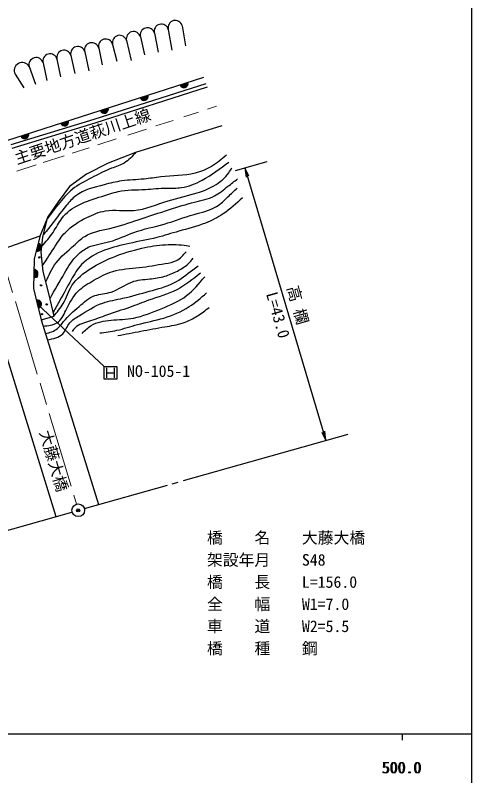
# Model space of a CAD drawing. Units: millimetres, scale not verified. Extents: x 40000 to 680000, y 20000 to 380000.
# Drawn here: x 506860 to 579000, y 198357 to 318629 of the extents above; entities that cross this region are included whole.
import ezdxf
from ezdxf.enums import TextEntityAlignment as Align

# ---------------------------------------------------------------- set-up
doc = ezdxf.new("R2010")
doc.units = ezdxf.units.MM
doc.header["$LTSCALE"] = 1000
doc.header["$PDMODE"] = 32
doc.header["$PDSIZE"] = 500
doc.linetypes.add('CHAIN', pattern=[18.5, 12, -1.5, 3.5, -1.5])
for name, color, linetype, lineweight in [('M-BGD', 7, 'Continuous', 25), ('M-BMK', 2, 'CHAIN', 13), ('M-BMK-SRVR', 3, 'Continuous', 25), ('M-STR-HTXT', 7, 'Continuous', 13), ('M-STR-STR3', 7, 'Continuous', 25), ('M-TTL-BAND', 7, 'Continuous', 25)]:
    doc.layers.add(name, color=color, linetype=linetype, lineweight=lineweight)
doc.layers.add('M-OTRS', color=6, linetype='Continuous')
doc.layers.add('M-STR-STR1', color=1, linetype='Continuous')
doc.styles.add('ＭＳ ゴシック', font='')
doc.styles.get('ＭＳ ゴシック').set_extended_font_data('MS Gothic')

# ---------------------------------------------------------------- blocks, each defined once
blk = doc.blocks.new('open_arrow')
at = {"color": 0, "linetype": 'Continuous', "lineweight": -2}
blk.add_lwpolyline([(7.5, 1.25), (0, 0), (7.5, -1.25)], dxfattribs=at)

msp = doc.modelspace()

# ---------------------------------------------------------------- linework, layer by layer
at = {"layer": 'M-BGD'}
for p, q in [((531045, 316374), (531580, 313109)), ((533243, 316962), (533750, 313788)), ((526647, 315198), (527293, 312350)), ((528846, 315786), (529464, 312784)), ((522250, 314022), (522926, 311346)), ((524449, 314610), (525205, 311482)), ((517853, 312847), (518504, 309827)), ((520051, 313434), (520620, 310776)), ((513455, 311671), (514001, 308878)), ((515654, 312259), (516280, 309393)), ((509058, 310495), (510068, 307711)), ((511257, 311083), (511858, 308308)), ((506860, 309288), (508196, 307169)), ((498913, 296722), (536668, 308822)), ((519329, 302186), (537036, 307852)), ((519509, 301613), (537219, 307281)), ((506203, 298164), (519329, 302186)), ((506387, 297592), (519509, 301613)), ((539531, 301146), (525853, 296927)), ((525853, 296927), (521555, 295256)), ((521555, 295256), (518116, 293489)), ((518116, 293489), (515442, 291531)), ((515442, 291531), (513627, 289143)), ((513627, 289143), (512003, 286755)), ((511239, 283507), (512003, 286755)), ((512003, 286755), (511430, 285322)), ((511430, 285322), (510809, 283794)), ((500566, 280157), (510787, 283739)), ((510809, 283794), (509854, 280116)), ((510953, 281167), (511239, 283507)), ((511287, 278111), (510953, 281167)), ((509854, 280116), (509759, 275436)), ((512194, 274624), (511287, 278111)), ((509759, 275436), (510045, 274099)), ((513006, 271042), (512194, 274624)), ((510045, 274099), (510953, 270469)), ((510953, 270469), (513006, 271042)), ((510953, 270469), (520020, 241238)), ((504199, 268614), (513282, 239333))]:
    msp.add_line(p, q, dxfattribs=at)
for centre in [(510665, 280327), (510242, 277273), (510947, 275910), (511839, 272902), (511088, 271352)]:
    msp.add_circle(centre, 100, dxfattribs=at)
for centre, radius, start, end in [((532144, 316668), 1138, 14.96955, 194.96955), ((527747, 315492), 1138, 14.96955, 194.96955), ((529945, 316080), 1138, 14.96955, 194.96955), ((523349, 314316), 1138, 14.96955, 194.96955), ((525548, 314904), 1138, 14.96955, 194.96955), ((518952, 313140), 1138, 14.96955, 194.96955), ((521151, 313728), 1138, 14.96955, 194.96955), ((514555, 311965), 1138, 14.96955, 194.96955), ((516753, 312553), 1138, 14.96955, 194.96955), ((510158, 310789), 1138, 14.96955, 194.96955), ((512356, 311377), 1138, 14.96955, 194.96955), ((507959, 309892), 1254, 28.76765, 208.76765), ((533522, 307814), 650, 197.76945, 17.76945), ((533522, 307814), 600, 197.76945, 17.76945), ((533522, 307814), 550, 197.76945, 17.76945), ((533522, 307814), 500, 197.76945, 17.76945), ((533522, 307814), 450, 197.76945, 17.76945), ((533522, 307814), 400, 197.76945, 17.76945), ((533522, 307814), 350, 197.76945, 17.76945), ((533522, 307814), 300, 197.76945, 17.76945), ((533522, 307814), 250, 197.76945, 17.76945), ((533522, 307814), 200, 197.76945, 17.76945), ((533522, 307814), 150, 197.76945, 17.76945), ((533522, 307814), 100, 197.76945, 17.76945), ((533522, 307814), 50, 197.76945, 17.76945), ((527230, 305797), 650, 197.76945, 17.76945), ((527230, 305797), 600, 197.76945, 17.76945), ((527230, 305797), 550, 197.76945, 17.76945), ((527230, 305797), 500, 197.76945, 17.76945), ((527230, 305797), 450, 197.76945, 17.76945), ((527230, 305797), 400, 197.76945, 17.76945), ((527230, 305797), 350, 197.76945, 17.76945), ((527230, 305797), 300, 197.76945, 17.76945), ((527230, 305797), 250, 197.76945, 17.76945), ((527230, 305797), 200, 197.76945, 17.76945), ((527230, 305797), 150, 197.76945, 17.76945), ((527230, 305797), 100, 197.76945, 17.76945), ((527230, 305797), 50, 197.76945, 17.76945), ((520937, 303781), 650, 197.76945, 17.76945), ((520937, 303781), 600, 197.76945, 17.76945), ((520937, 303781), 550, 197.76945, 17.76945), ((520937, 303781), 500, 197.76945, 17.76945), ((520937, 303781), 450, 197.76945, 17.76945), ((520937, 303781), 400, 197.76945, 17.76945), ((520937, 303781), 350, 197.76945, 17.76945), ((520937, 303781), 300, 197.76945, 17.76945), ((520937, 303781), 250, 197.76945, 17.76945), ((520937, 303781), 200, 197.76945, 17.76945), ((520937, 303781), 150, 197.76945, 17.76945), ((520937, 303781), 100, 197.76945, 17.76945), ((520937, 303781), 50, 197.76945, 17.76945), ((514644, 301764), 650, 197.76945, 17.76945), ((514644, 301764), 600, 197.76945, 17.76945), ((514644, 301764), 550, 197.76945, 17.76945), ((514644, 301764), 500, 197.76945, 17.76945), ((514644, 301764), 450, 197.76945, 17.76945), ((514644, 301764), 400, 197.76945, 17.76945), ((514644, 301764), 350, 197.76945, 17.76945), ((514644, 301764), 300, 197.76945, 17.76945), ((514644, 301764), 250, 197.76945, 17.76945), ((514644, 301764), 200, 197.76945, 17.76945), ((514644, 301764), 150, 197.76945, 17.76945), ((514644, 301764), 100, 197.76945, 17.76945), ((514644, 301764), 50, 197.76945, 17.76945), ((508352, 299747), 650, 197.76945, 17.76945), ((508352, 299747), 600, 197.76945, 17.76945), ((508352, 299747), 550, 197.76945, 17.76945), ((508352, 299747), 500, 197.76945, 17.76945), ((508352, 299747), 450, 197.76945, 17.76945), ((508352, 299747), 400, 197.76945, 17.76945), ((508352, 299747), 350, 197.76945, 17.76945), ((508352, 299747), 300, 197.76945, 17.76945), ((508352, 299747), 250, 197.76945, 17.76945), ((508352, 299747), 200, 197.76945, 17.76945), ((508352, 299747), 150, 197.76945, 17.76945), ((508352, 299747), 100, 197.76945, 17.76945), ((508352, 299747), 50, 197.76945, 17.76945), ((510332, 281955), 650, 255.43972, 75.43972), ((510332, 281955), 600, 255.43972, 75.43972), ((510332, 281955), 550, 255.43972, 75.43972), ((510332, 281955), 500, 255.43972, 75.43972), ((510332, 281955), 450, 255.43972, 75.43972), ((510332, 281955), 400, 255.43972, 75.43972), ((510332, 281955), 350, 255.43972, 75.43972), ((510332, 281955), 300, 255.43972, 75.43972), ((510332, 281955), 250, 255.43972, 75.43972), ((510332, 281955), 200, 255.43972, 75.43972), ((510332, 281955), 150, 255.43972, 75.43972), ((510332, 281955), 100, 255.43972, 75.43972), ((510332, 281955), 50, 255.43972, 75.43972), ((509806, 277776), 650, 268.83086, 88.83086), ((509806, 277776), 600, 268.83086, 88.83086), ((509806, 277776), 550, 268.83086, 88.83086), ((509806, 277776), 500, 268.83086, 88.83086), ((509806, 277776), 450, 268.83086, 88.83086), ((509806, 277776), 400, 268.83086, 88.83086), ((509806, 277776), 350, 268.83086, 88.83086), ((509806, 277776), 300, 268.83086, 88.83086), ((509806, 277776), 250, 268.83086, 88.83086), ((509806, 277776), 200, 268.83086, 88.83086), ((509806, 277776), 150, 268.83086, 88.83086), ((509806, 277776), 100, 268.83086, 88.83086), ((509806, 277776), 50, 268.83086, 88.83086), ((510356, 272953), 650, 283.51657, 103.51657), ((510356, 272953), 600, 283.51657, 103.51657), ((510356, 272953), 550, 283.51657, 103.51657), ((510356, 272953), 500, 283.51657, 103.51657), ((510356, 272953), 450, 283.51657, 103.51657), ((510356, 272953), 400, 283.51657, 103.51657), ((510356, 272953), 350, 283.51657, 103.51657), ((510356, 272953), 300, 283.51657, 103.51657), ((510356, 272953), 250, 283.51657, 103.51657), ((510356, 272953), 200, 283.51657, 103.51657), ((510356, 272953), 150, 283.51657, 103.51657), ((510356, 272953), 100, 283.51657, 103.51657), ((510356, 272953), 50, 283.51657, 103.51657)]:
    msp.add_arc(centre, radius, start, end, dxfattribs=at)
for points, knots in [([(540258, 296514), (539497, 295865), (538735, 295215), (537880, 294708), (537079, 294232), (536195, 293881), (535291, 293654), (533526, 293211), (531681, 293244), (529872, 293052), (528986, 292958), (528109, 292810), (527222, 292721), (526049, 292602), (524860, 292585), (523700, 292420), (522761, 292285), (521840, 292053), (520900, 291817), (519330, 291424), (517704, 291023), (516445, 290071), (515885, 289648), (515398, 289116), (514940, 288566), (513951, 287380), (513099, 286115), (512140, 284923), (511881, 284602), (511614, 284286), (511348, 283969)], [0, 0, 0, 0, 1, 1, 1, 2, 2, 2, 3, 3, 3, 4, 4, 4, 5, 5, 5, 6, 6, 6, 7, 7, 7, 8, 8, 8, 9, 9, 9, 10, 10, 10, 10]), ([(525914, 296946), (525352, 296310), (524790, 295674), (524091, 295253), (523479, 294885), (522761, 294681), (522078, 294420), (521114, 294051), (520217, 293566), (519301, 293101), (518254, 292569), (517180, 292063), (516246, 291365), (515359, 290703), (514599, 289867), (513886, 289005), (513210, 288188), (512577, 287347), (511945, 286505)], [0, 0, 0, 0, 1, 1, 1, 2, 2, 2, 3, 3, 3, 4, 4, 4, 5, 5, 5, 6, 6, 6, 6]), ([(511070, 282129), (511701, 282819), (512332, 283509), (512845, 284285), (513326, 285012), (513702, 285815), (514233, 286506), (514934, 287418), (515904, 288135), (516941, 288658), (518093, 289239), (519328, 289580), (520550, 289977), (521403, 290254), (522249, 290559), (523119, 290741), (524520, 291033), (525982, 291006), (527423, 291088), (528538, 291151), (529640, 291280), (530755, 291296), (531544, 291308), (532340, 291263), (533116, 291365), (534255, 291517), (535351, 291987), (536379, 292546), (537889, 293367), (539251, 294380), (540613, 295392)], [0, 0, 0, 0, 1, 1, 1, 2, 2, 2, 3, 3, 3, 4, 4, 4, 5, 5, 5, 6, 6, 6, 7, 7, 7, 8, 8, 8, 9, 9, 9, 10, 10, 10, 10]), ([(511187, 279025), (511851, 280059), (512515, 281094), (513192, 282132), (513682, 282885), (514180, 283639), (514789, 284285), (515729, 285281), (516934, 286017), (518190, 286645), (519130, 287115), (520098, 287525), (521106, 287686), (522575, 287922), (524129, 287630), (525618, 287756), (527475, 287913), (529232, 288719), (531033, 289283), (532553, 289759), (534104, 290062), (535615, 290532), (536525, 290816), (537421, 291161), (538253, 291643), (539168, 292174), (540006, 292871), (540613, 293726), (540788, 293972), (540944, 294231), (541099, 294489)], [0, 0, 0, 0, 1, 1, 1, 2, 2, 2, 3, 3, 3, 4, 4, 4, 5, 5, 5, 6, 6, 6, 7, 7, 7, 8, 8, 8, 9, 9, 9, 10, 10, 10, 10]), ([(511709, 276488), (512181, 277544), (512652, 278601), (513331, 279494), (514101, 280509), (515139, 281315), (516108, 282202), (516673, 282720), (517215, 283267), (517843, 283660), (518993, 284379), (520431, 284586), (521800, 284909), (523358, 285278), (524825, 285799), (526312, 286298), (527944, 286846), (529599, 287367), (531241, 287894), (532550, 288314), (533851, 288738), (535198, 289075), (536266, 289342), (537362, 289554), (538322, 290046), (539097, 290444), (539782, 291022), (540474, 291574), (540981, 291977), (541491, 292365), (542002, 292754)], [0, 0, 0, 0, 1, 1, 1, 2, 2, 2, 3, 3, 3, 4, 4, 4, 5, 5, 5, 6, 6, 6, 7, 7, 7, 8, 8, 8, 9, 9, 9, 10, 10, 10, 10]), ([(512369, 273852), (513122, 275177), (513874, 276502), (514650, 277828), (515256, 278865), (515876, 279903), (516732, 280744), (517220, 281224), (517784, 281639), (518398, 281924), (519457, 282415), (520665, 282518), (521800, 282827), (523118, 283186), (524338, 283823), (525618, 284285), (527175, 284845), (528822, 285146), (530408, 285604), (531993, 286061), (533516, 286675), (535129, 287131), (536349, 287476), (537620, 287730), (538669, 288380), (539330, 288790), (539903, 289356), (540474, 289908), (540961, 290377), (541447, 290837), (541932, 291296)], [0, 0, 0, 0, 1, 1, 1, 2, 2, 2, 3, 3, 3, 4, 4, 4, 5, 5, 5, 6, 6, 6, 7, 7, 7, 8, 8, 8, 9, 9, 9, 10, 10, 10, 10]), ([(542787, 289770), (541804, 288861), (540822, 287951), (539716, 287211), (538844, 286628), (537896, 286150), (536916, 285766), (535546, 285229), (534116, 284877), (532702, 284472), (531547, 284141), (530403, 283774), (529240, 283478), (527798, 283112), (526328, 282853), (524874, 282545), (523561, 282267), (522262, 281948), (520991, 281461), (519639, 280944), (518320, 280237), (517348, 279203), (516680, 278493), (516177, 277628), (515692, 276765), (515088, 275687), (514513, 274612), (513916, 273544), (513569, 272923), (513215, 272305), (512860, 271686)], [0, 0, 0, 0, 1, 1, 1, 2, 2, 2, 3, 3, 3, 4, 4, 4, 5, 5, 5, 6, 6, 6, 7, 7, 7, 8, 8, 8, 9, 9, 9, 10, 10, 10, 10]), ([(512898, 271012), (513459, 271658), (514020, 272304), (514441, 273038), (514965, 273951), (515272, 275000), (515830, 275885), (516540, 277010), (517658, 277868), (518815, 278592), (519911, 279278), (521043, 279845), (522217, 280328), (523714, 280944), (525278, 281425), (526868, 281785), (528104, 282066), (529354, 282274), (530617, 282341), (531727, 282400), (532847, 282350), (533949, 282202), (534111, 282180), (534273, 282156), (534435, 282132)], [0, 0, 0, 0, 1, 1, 1, 2, 2, 2, 3, 3, 3, 4, 4, 4, 5, 5, 5, 6, 6, 6, 7, 7, 7, 8, 8, 8, 8]), ([(511260, 269480), (512068, 269537), (512876, 269594), (513470, 269984), (514095, 270394), (514482, 271175), (514858, 271928), (515428, 273069), (515971, 274148), (516802, 274982), (517500, 275683), (518401, 276211), (519301, 276718), (520275, 277266), (521247, 277790), (522286, 278106), (523616, 278510), (525055, 278574), (526451, 278731), (527825, 278885), (529156, 279128), (530547, 279356), (531175, 279458), (531815, 279558), (532352, 279842), (532945, 280155), (533412, 280692), (533879, 281230)], [0, 0, 0, 0, 1, 1, 1, 2, 2, 2, 3, 3, 3, 4, 4, 4, 5, 5, 5, 6, 6, 6, 7, 7, 7, 8, 8, 8, 9, 9, 9, 9]), ([(511636, 268266), (512326, 268461), (513017, 268656), (513539, 269081), (513911, 269385), (514198, 269805), (514511, 270192), (515228, 271081), (516078, 271794), (516941, 272552), (517716, 273234), (518502, 273951), (519440, 274288), (520250, 274579), (521174, 274586), (522008, 274843), (523162, 275198), (524146, 276030), (525271, 276440), (526165, 276766), (527149, 276826), (528117, 276926), (528921, 277009), (529714, 277121), (530478, 277342), (531172, 277544), (531842, 277837), (532491, 278175), (533088, 278487), (533667, 278837), (534157, 279286), (534457, 279562), (534724, 279875), (534990, 280189)], [0, 0, 0, 0, 1, 1, 1, 2, 2, 2, 3, 3, 3, 4, 4, 4, 5, 5, 5, 6, 6, 6, 7, 7, 7, 8, 8, 8, 9, 9, 9, 10, 10, 10, 11, 11, 11, 11]), ([(511937, 267296), (512868, 267473), (513799, 267650), (514372, 268248), (514823, 268719), (515052, 269452), (515483, 269984), (515865, 270457), (516408, 270772), (516941, 271095), (518178, 271844), (519367, 272639), (520689, 273108), (521710, 273470), (522810, 273637), (523883, 273871), (525292, 274179), (526654, 274600), (528048, 274982), (529375, 275346), (530731, 275675), (531936, 276301), (533004, 276856), (533953, 277646), (534921, 278384), (535197, 278595), (535476, 278802), (535754, 279009)], [0, 0, 0, 0, 1, 1, 1, 2, 2, 2, 3, 3, 3, 4, 4, 4, 5, 5, 5, 6, 6, 6, 7, 7, 7, 8, 8, 8, 9, 9, 9, 9]), ([(536134, 277849), (534929, 276871), (533724, 275893), (532370, 275199), (530972, 274483), (529414, 274070), (527915, 273544), (526911, 273192), (525934, 272789), (524935, 272430), (523727, 271996), (522488, 271625), (521292, 271195), (520398, 270874), (519528, 270520), (518582, 270232), (517767, 269983), (516895, 269784), (516324, 269209), (516157, 269039), (516015, 268838), (515873, 268637)], [0, 0, 0, 0, 1, 1, 1, 2, 2, 2, 3, 3, 3, 4, 4, 4, 5, 5, 5, 6, 6, 6, 7, 7, 7, 7]), ([(517427, 268318), (517887, 268778), (518347, 269239), (518884, 269567), (519789, 270120), (520910, 270297), (522008, 270400), (523217, 270514), (524398, 270537), (525549, 270747), (527040, 271021), (528480, 271610), (529922, 272205), (531341, 272791), (532763, 273384), (533949, 274288), (535028, 275111), (535911, 276192), (536795, 277273)], [0, 0, 0, 0, 1, 1, 1, 2, 2, 2, 3, 3, 3, 4, 4, 4, 5, 5, 5, 6, 6, 6, 6]), ([(520203, 268387), (521112, 268498), (522020, 268609), (522911, 268804), (524011, 269044), (525084, 269411), (526174, 269706), (527555, 270080), (528963, 270337), (530339, 270747), (531753, 271169), (533135, 271751), (534365, 272552), (535330, 273180), (536201, 273942), (537073, 274704)], [0, 0, 0, 0, 1, 1, 1, 2, 2, 2, 3, 3, 3, 4, 4, 4, 5, 5, 5, 5]), ([(523050, 267971), (524277, 268200), (525504, 268430), (526729, 268665), (527976, 268903), (529221, 269147), (530478, 269359), (531461, 269525), (532451, 269672), (533393, 269984), (534198, 270250), (534968, 270636), (535684, 271095), (536313, 271497), (536901, 271955), (537489, 272414)], [0, 0, 0, 0, 1, 1, 1, 2, 2, 2, 3, 3, 3, 4, 4, 4, 5, 5, 5, 5])]:
    msp.add_open_spline(points, degree=3, knots=knots, dxfattribs=at)
at = {"layer": 'M-BMK'}
for p, q in [((533500, 302552), (535825, 303310)), ((537255, 303776), (538686, 304243)), ((529096, 301116), (531802, 301998)), ((524649, 299666), (527580, 300622)), ((519905, 298119), (522819, 299069)), ((515859, 296800), (518535, 297673)), ((511293, 295312), (514592, 296387)), ((507130, 293954), (510172, 294946)), ((501552, 291080), (516536, 241297))]:
    msp.add_line(p, q, dxfattribs=at)
at = {"layer": 'M-BMK-SRVR'}
for p, q in [((533454, 245035), (559486, 252393)), ((517786, 240606), (530947, 244326)), ((531659, 244527), (532581, 244788)), ((499642, 235478), (515830, 240053))]:
    msp.add_line(p, q, dxfattribs=at)
msp.add_circle((516823, 240339), 1000, dxfattribs=at)
at = {"layer": 'M-OTRS'}
msp.add_point((516802, 240323), dxfattribs=at)
at = {"layer": 'M-STR-STR3'}
for p, q in [((541688, 294061), (546676, 295471)), ((543145, 294473), (555956, 251395)), ((520889, 263097), (510428, 272894)), ((520889, 261097), (520889, 263097)), ((520889, 263097), (522889, 263097)), ((521279, 262887), (521279, 261287)), ((522479, 262887), (522479, 261287)), ((522889, 263097), (522889, 261097)), ((522889, 261097), (520889, 261097)), ((521279, 262087), (522479, 262087))]:
    msp.add_line(p, q, dxfattribs=at)
at = {"layer": 'M-TTL-BAND'}
for p, q in [((579000, 20000), (579000, 370000)), ((40000, 205000), (579000, 205000)), ((568000, 205000), (568000, 204000))]:
    msp.add_line(p, q, dxfattribs=at)

# ---------------------------------------------------------------- block references
at = {"layer": 'M-STR-STR3', "xscale": 193, "yscale": 193}
for p, rotation in [((543145, 294473), 286.6), ((555956, 251395), 106.6)]:
    msp.add_blockref('open_arrow', p, dxfattribs=dict(at, rotation=rotation))

# ---------------------------------------------------------------- texts
at = {"layer": 'M-STR-HTXT', "style": 'ＭＳ ゴシック'}
msp.add_text('主要地方道萩川上線', height=1833, rotation=18.435, dxfattribs=at).set_placement((507301, 294509), align=Align.BOTTOM_LEFT)
at = {"layer": 'M-STR-STR1', "style": 'ＭＳ ゴシック'}
msp.add_text('大藤大橋', height=1833, rotation=286.46, dxfattribs=at).set_placement((510153, 252539), align=Align.BOTTOM_LEFT)
for s, p in [('橋\u3000\u3000名', (537158, 234536)), ('大藤大橋', (552158, 234536)), ('架設年月', (537158, 231036)), ('S48', (552158, 231036)), ('橋    長', (537158, 227536)), ('L=156.0', (552158, 227536)), ('全\u3000\u3000幅', (537158, 224036)), ('W1=7.0', (552158, 224036)), ('車\u3000\u3000道', (537158, 220536)), ('W2=5.5', (552158, 220536)), ('橋\u3000\u3000種', (537158, 217036)), ('鋼', (552158, 217036))]:
    msp.add_text(s, height=1833, dxfattribs=at).set_placement(p, align=Align.BOTTOM_LEFT)
at = {"layer": 'M-STR-STR3', "style": 'ＭＳ ゴシック'}
for s, rotation, p in [('高 欄', 285.725, (549258, 275419)), ('L=43.0', 285.994, (545949, 274418))]:
    msp.add_text(s, height=1833, rotation=rotation, dxfattribs=at).set_placement(p, align=Align.BOTTOM_LEFT)
msp.add_text('NO-105-1', height=1833, dxfattribs=at).set_placement((524530, 260880), align=Align.BOTTOM_LEFT)
at = {"layer": 'M-TTL-BAND', "style": 'ＭＳ ゴシック'}
for p in [(567844, 198195), (568000, 198195)]:
    msp.add_text('500.0', height=1833, dxfattribs=at).set_placement(p, align=Align.BOTTOM_CENTER)

doc.saveas('drawing.dxf')
